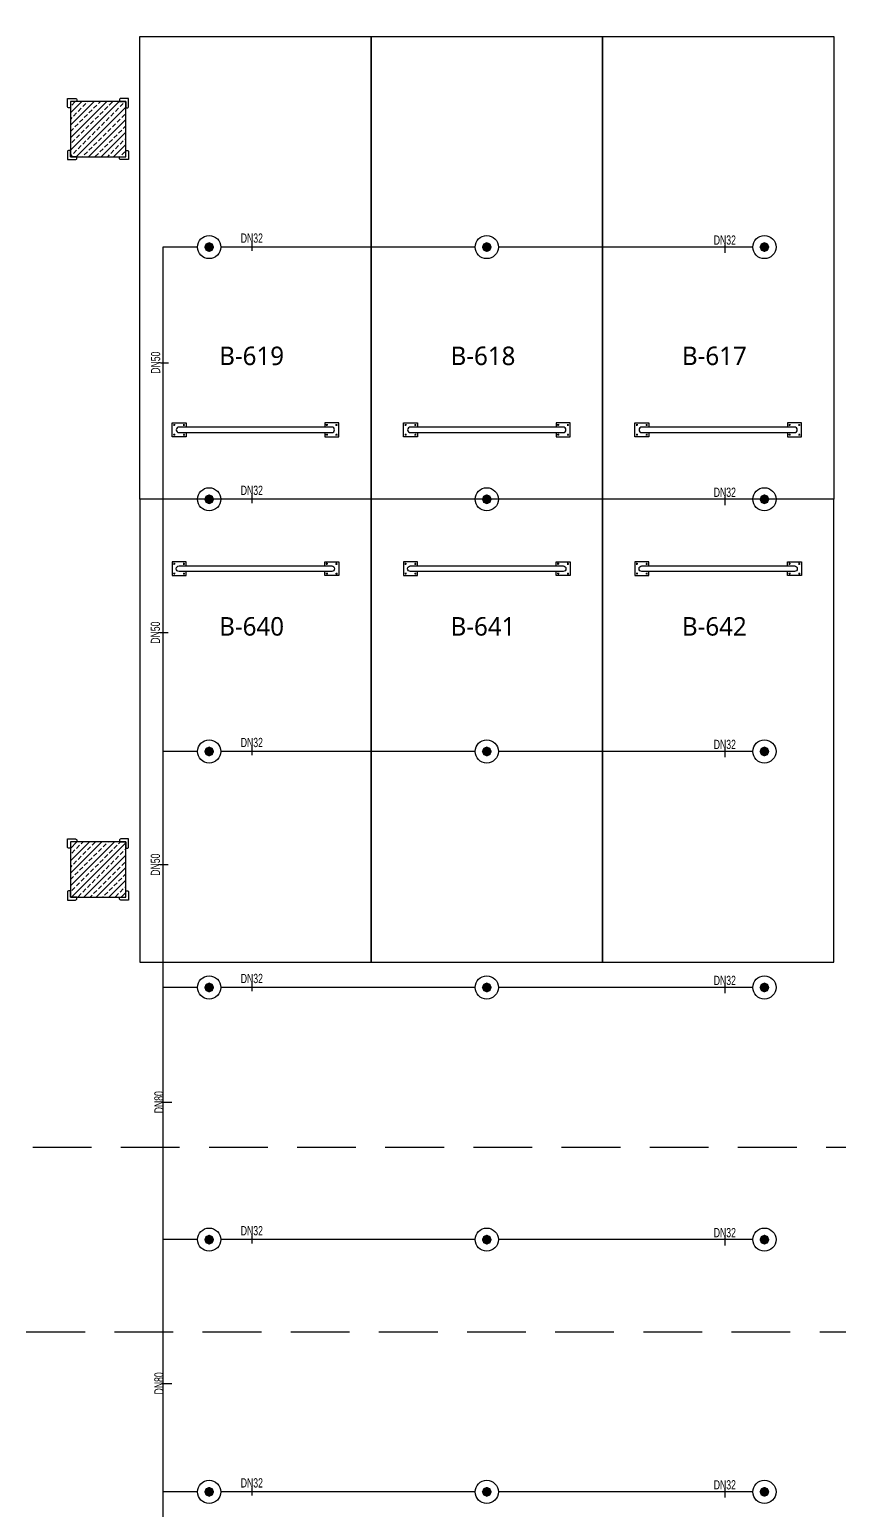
# Model space of a CAD drawing. Header units: millimetres. Extents: x -379292 to 1221486, y 92049 to 447512.
# Drawn here: x 360088 to 368838, y 121894 to 137894 of the extents above; entities that cross this region are included whole.
import ezdxf
from ezdxf.enums import TextEntityAlignment as Align

# ---------------------------------------------------------------- set-up
doc = ezdxf.new("R2010")
doc.units = ezdxf.units.MM
doc.linetypes.add('HIDDEN', pattern=[9.525, 6.35, -3.175])
for name, color, linetype in [('-M-YNGN-BORUID', 7, 'Continuous'), ('-M-YNGN-BORUUZUN', 7, 'Continuous'), ('-M-YNGN-BORUYUK', 7, 'Continuous'), ('-M-YNGN-SPR-YUK', 7, 'Continuous'), ('-M-YNGN-ZON6-CAP-', 7, 'Continuous'), ('-M-YNGN-ZON6-SPR-', 7, 'Continuous'), ('05_HATCH CONCRETE', 141, 'Continuous'), ('05_SYMBOL', 2, 'Continuous'), ('202-A-Y-MahalAd', 141, 'Continuous')]:
    doc.layers.add(name, color=color, linetype=linetype)
doc.layers.add('-M-YNGN-SPR-CAPCIZGI', color=188, linetype='Continuous', plot=False)
doc.layers.add('-M-YNGN-ZON6', color=2, linetype='SP', lineweight=30)
doc.styles.add('CIZGI', font='tahoma.ttf', dxfattribs={"width": 0.8, "oblique": 20})
doc.styles.add('HCAD', font='HCAD.SHX', dxfattribs={"width": 0.8, "height": 0.2})
doc.styles.add('PIPESIZE', font='hcad.shx', dxfattribs={"width": 0.8})
doc.styles.add('SPR-NOT', font='romans.shx')
doc.styles.get("Standard").update_dxf_attribs({"font": 'segoeuil.ttf'})
doc.linetypes.add('SP', pattern='A,2,-0.1,["SP",CIZGI,S=0.14,R=0.2,X=0,Y=-0.07],-0.255', length=2.355)
pattern_1 = [(225, (905000, -3e-07), (67.351921, -67.351921), []), (225, (904932.65, -3e-07), (67.351921, -67.351921), [47.625, -23.8125])]

# ---------------------------------------------------------------- blocks, each defined once
blk = doc.blocks.new('202_Vida')
at = {"color": 0, "linetype": 'ByBlock', "ltscale": 0.2}
for points in [[(1, 0), (-1, 0)], [(0, 1), (0, -1)]]:
    blk.add_lwpolyline(points, dxfattribs=at)
at = {"color": 0, "linetype": 'ByBlock'}
for radius in [0.42, 0.23, 0.155]:
    blk.add_circle((0, 0), radius, dxfattribs=at)
blk = doc.blocks.new('202_Stoper')
at = {"color": 0, "linetype": 'ByBlock'}
for points in [[(-750, -30), (-750, -75), (-900, -75), (-900, 75), (-750, 75), (-750, 30)], [(750, -30), (750, -75), (900, -75), (900, 75), (750, 75), (750, 30)]]:
    blk.add_lwpolyline(points, dxfattribs=at)
blk.add_lwpolyline([(825, -30, 1), (825, 30), (-825, 30, 1), (-825, -30)], format="xyb", close=True, dxfattribs=at)
at = {"color": 0, "linetype": 'ByBlock', "yscale": 10, "zscale": 10, "rotation": 180}
for p, xscale in [((-877, 53), -10), ((-772, 53), 10), ((772, 53), -10), ((877, 53), 10)]:
    blk.add_blockref('202_Vida', p, dxfattribs=dict(at, xscale=xscale))
at = {"color": 0, "linetype": 'ByBlock', "yscale": 10, "zscale": 10}
for p, xscale in [((-877, -52), 10), ((-772, -52), -10), ((772, -52), 10), ((877, -52), -10)]:
    blk.add_blockref('202_Vida', p, dxfattribs=dict(at, xscale=xscale))
blk = doc.blocks.new('202_Mahalblok')
at = {"color": 0, "linetype": 'ByBlock', "flags": 128}
blk.add_lwpolyline([(0, 0), (0, 5000), (2500, 5000), (2500, 0)], close=True, dxfattribs=at)
at = {"color": 252}
blk.add_blockref('202_Stoper', (1250, 750), dxfattribs=at)
at = {"color": 0, "linetype": 'ByBlock', "ltscale": 25}
blk.add_attdef('MAHALNO', text='', height=200, dxfattribs=at).set_placement((1209, 1390), align=Align.BOTTOM_CENTER)
blk = doc.blocks.new('bariyer')
at = {"color": 8, "ltscale": 25}
blk.add_lwpolyline([(0, -70), (15, -70, 0.414214), (30, -55), (30, 30), (-55, 30, 0.414214), (-70, 15), (-70, 0), (0, 0)], format="xyb", close=True, dxfattribs=at)
blk = doc.blocks.new('OtoParkBodrumKatMimari')
at = {"layer": '05_HATCH CONCRETE'}
h = blk.add_hatch(dxfattribs=at)
h.set_pattern_fill('ANSI33', color=8, scale=15, angle=180, style=0)
h.set_pattern_definition(pattern_1)
h.paths.add_polyline_path([(80000, 36300), (79400, 36300), (79400, 35700), (80000, 35700)])
h = blk.add_hatch(dxfattribs=at)
h.set_pattern_fill('ANSI33', color=8, scale=15, angle=180, style=0)
h.set_pattern_definition(pattern_1)
h.paths.add_polyline_path([(80000, 28300), (79400, 28300), (79400, 27700), (80000, 27700)])
at = {"color": 5}
for points in [[(80000, 36300), (79400, 36300), (79400, 35700), (80000, 35700)], [(80000, 28300), (79400, 28300), (79400, 27700), (80000, 27700)]]:
    blk.add_lwpolyline(points, close=True, dxfattribs=at)
at = {"layer": '05_SYMBOL', "color": 252, "linetype": 'HIDDEN', "ltscale": 100}
blk.add_lwpolyline([(48161, 25484, 0.179563), (49466, 25000), (104855, 25000, 0.215217), (106355, 25677), (115176, 35677, 0.645796), (113676, 39000), (37847, 39000, 0.695543), (36543, 35484), (48161, 25484)], format="xyb", dxfattribs=at)
blk.add_lwpolyline([(99562, 23000), (56437, 23000, 0.695543), (55132, 19484), (66750, 9484, 0.179563), (68055, 9000), (90741, 9000, 0.215217), (92240, 9677), (101062, 19677, 0.645796)], format="xyb", close=True, dxfattribs=at)
at = {"layer": '05_SYMBOL', "color": 8, "xscale": -1}
for p in [(79400, 36300), (79400, 28300)]:
    blk.add_blockref('bariyer', p, dxfattribs=at)
at = {"layer": '05_SYMBOL', "color": 8}
for p in [(80000, 36300), (80000, 28300)]:
    blk.add_blockref('bariyer', p, dxfattribs=at)
at = {"layer": '05_SYMBOL', "color": 8, "rotation": 180}
for p in [(79400, 35700), (79400, 27700)]:
    blk.add_blockref('bariyer', p, dxfattribs=at)
at = {"layer": '05_SYMBOL', "color": 8, "xscale": -1, "rotation": 180}
for p in [(80000, 35700), (80000, 27700)]:
    blk.add_blockref('bariyer', p, dxfattribs=at)
at = {"layer": '202-A-Y-MahalAd', "color": 8, "ltscale": 25}
for p, values in [((80150, 32000), {'MAHALNO': 'B-619'}), ((82650, 32000), {'MAHALNO': 'B-618'}), ((85150, 32000), {'MAHALNO': 'B-617'})]:
    blk.add_blockref('202_Mahalblok', p, dxfattribs=at).add_auto_attribs(values)
ref = blk.add_blockref('202_Mahalblok', (80150, 32000), dxfattribs=dict(at, xscale=-1, rotation=180))
ref.add_attrib('MAHALNO', 'B-640', dxfattribs={"layer": '0', "color": 0, "linetype": 'ByBlock', "ltscale": 25, "height": 200}).set_placement((81359, 30467), align=Align.BOTTOM_CENTER)
ref = blk.add_blockref('202_Mahalblok', (82650, 32000), dxfattribs=dict(at, xscale=-1, rotation=180))
ref.add_attrib('MAHALNO', 'B-641', dxfattribs={"layer": '0', "color": 0, "linetype": 'ByBlock', "ltscale": 25, "height": 200}).set_placement((83859, 30467), align=Align.BOTTOM_CENTER)
ref = blk.add_blockref('202_Mahalblok', (85150, 32000), dxfattribs=dict(at, xscale=-1, rotation=180))
ref.add_attrib('MAHALNO', 'B-642', dxfattribs={"layer": '0', "color": 0, "linetype": 'ByBlock', "ltscale": 25, "height": 200}).set_placement((86359, 30467), align=Align.BOTTOM_CENTER)
blk = doc.blocks.new('SPRKL100')
at = {"layer": '-M-YNGN-SPR-CAPCIZGI'}
blk.add_line((0, 0.43), (0, -0.43), dxfattribs=at)
at = {"layer": '-M-YNGN-BORUID', "color": 0, "style": 'HCAD', "width": 0.8, "flags": 1}
blk.add_attdef('DIC', text='', height=0.4, dxfattribs=at).set_placement((0, -1.69), align=Align.CENTER)
at = {"layer": '-M-YNGN-BORUUZUN', "color": 0, "style": 'HCAD', "width": 0.7}
blk.add_attdef('BOY', text='', height=0.8, dxfattribs=at).set_placement((0, -1.08), align=Align.CENTER)
at = {"layer": '-M-YNGN-BORUYUK', "color": 6, "style": 'PIPESIZE', "width": 0.8}
blk.add_attdef('YUK', text='', height=0.5, dxfattribs=at).set_placement((0, 1.87), align=Align.CENTER)
at = {"color": 0, "style": 'PIPESIZE', "width": 0.7}
blk.add_attdef('CAP', text='', height=1, dxfattribs=at).set_placement((0, 0.45), align=Align.CENTER)
blk = doc.blocks.new('SP-C-UP-12')
at = {"ltscale": 10}
blk.add_line((0, 0), (0, 0), dxfattribs=at)
at = {"color": 1, "linetype": 'Continuous'}
blk.add_circle((0, 0), 12.5, dxfattribs=at)
at = {"ltscale": 10}
for points in [[(-5.4, 0), (-3.8, 3.8), (-3.8, -3.8), (0, 5.4)], [(-3.8, -3.8), (0, 5.4), (0, -5.4), (3.8, 3.8)], [(0, -5.4), (3.8, 3.8), (3.8, -3.8), (5.4, 0)]]:
    blk.add_solid(points, dxfattribs=at)
at = {"layer": '-M-YNGN-SPR-YUK', "style": 'SPR-NOT', "width": 0.5, "flags": 9}
for tag, p in [('YUK', (0, 17.8)), ('CAP', (0, 14.4)), ('TIP', (0.2, 10.8))]:
    blk.add_attdef(tag, text='', height=2.5, dxfattribs=at).set_placement(p, align=Align.MIDDLE_CENTER)
blk = doc.blocks.new('A$C69E8D8A3')
at = {"layer": '-M-YNGN-ZON6', "ltscale": 500}
for p, q in [((-1046, 3336.9), (-1046, 330.9)), ((-1008.5, 3336.9), (-1046, 3336.9)), ((-708.5, 3336.9), (-983.5, 3336.9)), ((-408.5, 3336.9), (-683.5, 3336.9)), ((-1008.5, 3064.4), (-1046, 3064.4)), ((-708.5, 3064.4), (-983.5, 3064.4)), ((-408.5, 3064.4), (-683.5, 3064.4)), ((-1008.5, 2791.9), (-1046, 2791.9)), ((-708.5, 2791.9), (-983.5, 2791.9)), ((-408.5, 2791.9), (-683.5, 2791.9)), ((-1008.5, 2536.9), (-1046, 2536.9)), ((-708.5, 2536.9), (-983.5, 2536.9)), ((-408.5, 2536.9), (-683.5, 2536.9)), ((-1008.5, 2264.4), (-1046, 2264.4)), ((-708.5, 2264.4), (-983.5, 2264.4)), ((-408.5, 2264.4), (-683.5, 2264.4)), ((-1008.5, 1991.9), (-1046, 1991.9)), ((-708.5, 1991.9), (-983.5, 1991.9)), ((-408.5, 1991.9), (-683.5, 1991.9))]:
    blk.add_line(p, q, dxfattribs=at)
at = {"layer": '-M-YNGN-ZON6-CAP-'}
ref = blk.add_blockref('SPRKL100', (-949.9, 3337.1), dxfattribs=dict(at, xscale=10, yscale=10, zscale=10))
ref.add_attrib('CAP', 'DN32', dxfattribs={"layer": '0', "color": 0, "height": 10, "style": 'PIPESIZE', "width": 0.7}).set_placement((-949.9, 3341.6), align=Align.CENTER)
ref = blk.add_blockref('SPRKL100', (-438.8, 3335), dxfattribs=dict(at, xscale=10, yscale=10, zscale=10))
ref.add_attrib('CAP', 'DN32', dxfattribs={"layer": '0', "color": 0, "height": 10, "style": 'PIPESIZE', "width": 0.7}).set_placement((-438.8, 3339.5), align=Align.CENTER)
ref = blk.add_blockref('SPRKL100', (-1044.4, 3212), dxfattribs=dict(at, xscale=10.00000000000001, yscale=10.00000000000001, zscale=10.00000000000001, rotation=90))
ref.add_attrib('CAP', 'DN50', dxfattribs={"layer": '0', "color": 0, "height": 10, "rotation": 90, "style": 'PIPESIZE', "width": 0.7}).set_placement((-1048.9, 3212), align=Align.CENTER)
ref = blk.add_blockref('SPRKL100', (-949.9, 3064.6), dxfattribs=dict(at, xscale=10, yscale=10, zscale=10))
ref.add_attrib('CAP', 'DN32', dxfattribs={"layer": '0', "color": 0, "height": 10, "style": 'PIPESIZE', "width": 0.7}).set_placement((-949.9, 3069.1), align=Align.CENTER)
ref = blk.add_blockref('SPRKL100', (-438.8, 3062.5), dxfattribs=dict(at, xscale=10, yscale=10, zscale=10))
ref.add_attrib('CAP', 'DN32', dxfattribs={"layer": '0', "color": 0, "height": 10, "style": 'PIPESIZE', "width": 0.7}).set_placement((-438.8, 3067), align=Align.CENTER)
ref = blk.add_blockref('SPRKL100', (-1044.6, 2920.3), dxfattribs=dict(at, xscale=10.00000000000001, yscale=10.00000000000001, zscale=10.00000000000001, rotation=90))
ref.add_attrib('CAP', 'DN50', dxfattribs={"layer": '0', "color": 0, "height": 10, "rotation": 90, "style": 'PIPESIZE', "width": 0.7}).set_placement((-1049.1, 2920.3), align=Align.CENTER)
ref = blk.add_blockref('SPRKL100', (-949.9, 2792.1), dxfattribs=dict(at, xscale=10, yscale=10, zscale=10))
ref.add_attrib('CAP', 'DN32', dxfattribs={"layer": '0', "color": 0, "height": 10, "style": 'PIPESIZE', "width": 0.7}).set_placement((-949.9, 2796.6), align=Align.CENTER)
ref = blk.add_blockref('SPRKL100', (-438.8, 2790), dxfattribs=dict(at, xscale=10, yscale=10, zscale=10))
ref.add_attrib('CAP', 'DN32', dxfattribs={"layer": '0', "color": 0, "height": 10, "style": 'PIPESIZE', "width": 0.7}).set_placement((-438.8, 2794.5), align=Align.CENTER)
ref = blk.add_blockref('SPRKL100', (-1044.6, 2669.6), dxfattribs=dict(at, xscale=10.00000000000001, yscale=10.00000000000001, zscale=10.00000000000001, rotation=90))
ref.add_attrib('CAP', 'DN50', dxfattribs={"layer": '0', "color": 0, "height": 10, "rotation": 90, "style": 'PIPESIZE', "width": 0.7}).set_placement((-1049.1, 2669.6), align=Align.CENTER)
ref = blk.add_blockref('SPRKL100', (-949.9, 2537.1), dxfattribs=dict(at, xscale=10, yscale=10, zscale=10))
ref.add_attrib('CAP', 'DN32', dxfattribs={"layer": '0', "color": 0, "height": 10, "style": 'PIPESIZE', "width": 0.7}).set_placement((-949.9, 2541.6), align=Align.CENTER)
ref = blk.add_blockref('SPRKL100', (-438.8, 2535), dxfattribs=dict(at, xscale=10, yscale=10, zscale=10))
ref.add_attrib('CAP', 'DN32', dxfattribs={"layer": '0', "color": 0, "height": 10, "style": 'PIPESIZE', "width": 0.7}).set_placement((-438.8, 2539.5), align=Align.CENTER)
ref = blk.add_blockref('SPRKL100', (-1040.8, 2412.9), dxfattribs=dict(at, xscale=10.00000000000001, yscale=10.00000000000001, zscale=10.00000000000001, rotation=90))
ref.add_attrib('CAP', 'DN80', dxfattribs={"layer": '0', "color": 0, "height": 10, "rotation": 90, "style": 'PIPESIZE', "width": 0.7}).set_placement((-1045.3, 2412.9), align=Align.CENTER)
ref = blk.add_blockref('SPRKL100', (-949.9, 2264.6), dxfattribs=dict(at, xscale=10, yscale=10, zscale=10))
ref.add_attrib('CAP', 'DN32', dxfattribs={"layer": '0', "color": 0, "height": 10, "style": 'PIPESIZE', "width": 0.7}).set_placement((-949.9, 2269.1), align=Align.CENTER)
ref = blk.add_blockref('SPRKL100', (-438.8, 2262.5), dxfattribs=dict(at, xscale=10, yscale=10, zscale=10))
ref.add_attrib('CAP', 'DN32', dxfattribs={"layer": '0', "color": 0, "height": 10, "style": 'PIPESIZE', "width": 0.7}).set_placement((-438.8, 2267), align=Align.CENTER)
ref = blk.add_blockref('SPRKL100', (-1040.8, 2109.1), dxfattribs=dict(at, xscale=10.00000000000001, yscale=10.00000000000001, zscale=10.00000000000001, rotation=90))
ref.add_attrib('CAP', 'DN80', dxfattribs={"layer": '0', "color": 0, "height": 10, "rotation": 90, "style": 'PIPESIZE', "width": 0.7}).set_placement((-1045.3, 2109.1), align=Align.CENTER)
ref = blk.add_blockref('SPRKL100', (-949.9, 1992.1), dxfattribs=dict(at, xscale=10, yscale=10, zscale=10))
ref.add_attrib('CAP', 'DN32', dxfattribs={"layer": '0', "color": 0, "height": 10, "style": 'PIPESIZE', "width": 0.7}).set_placement((-949.9, 1996.6), align=Align.CENTER)
ref = blk.add_blockref('SPRKL100', (-438.8, 1990), dxfattribs=dict(at, xscale=10, yscale=10, zscale=10))
ref.add_attrib('CAP', 'DN32', dxfattribs={"layer": '0', "color": 0, "height": 10, "style": 'PIPESIZE', "width": 0.7}).set_placement((-438.8, 1994.5), align=Align.CENTER)
at = {"layer": '-M-YNGN-ZON6-SPR-', "rotation": 180}
for p in [(-996, 3336.9), (-696, 3336.9), (-396, 3336.9), (-996, 3064.4), (-696, 3064.4), (-396, 3064.4), (-996, 2791.9), (-696, 2791.9), (-396, 2791.9), (-996, 2536.9), (-696, 2536.9), (-396, 2536.9), (-996, 2264.4), (-696, 2264.4), (-396, 2264.4), (-996, 1991.9), (-696, 1991.9), (-396, 1991.9)]:
    blk.add_blockref('SP-C-UP-12', p, dxfattribs=at)

msp = doc.modelspace()

# ---------------------------------------------------------------- block references
at = {"color": 8}
msp.add_blockref('OtoParkBodrumKatMimari', (281127.6, 100818.8), dxfattribs=at)

# ---------------------------------------------------------------- next in the draw order: block references
at = {"layer": '-M-YNGN-ZON6', "ltscale": 25, "xscale": 10, "yscale": 10, "zscale": 10}
msp.add_blockref('A$C69E8D8A3', (371987.7, 102175), dxfattribs=at)

doc.saveas('drawing.dxf')
